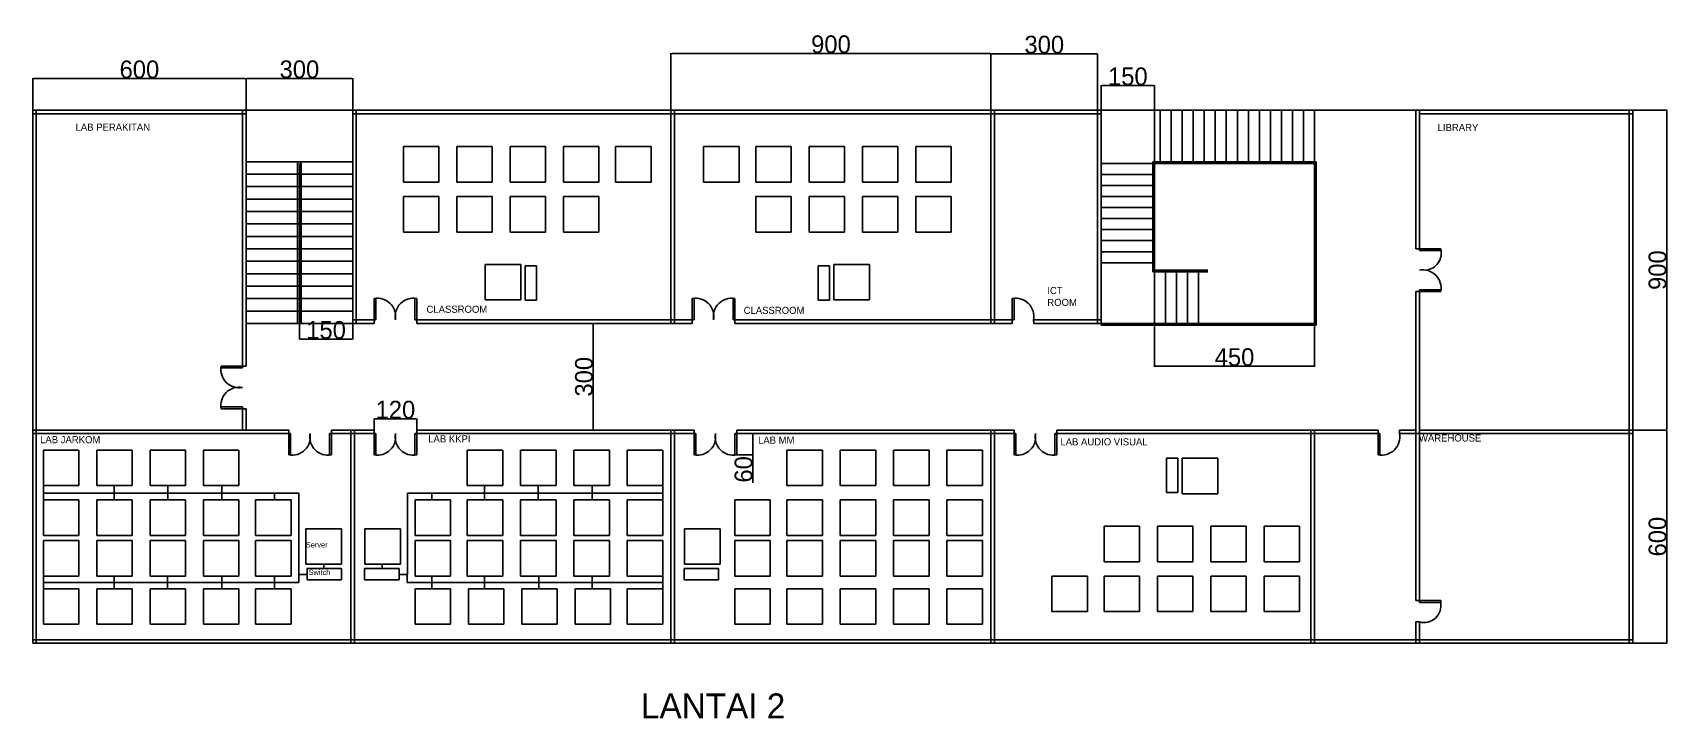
# Model space of a CAD drawing. Header units: millimetres. Extents: x -1019 to 3584, y -1256 to 674.
import ezdxf

# ---------------------------------------------------------------- set-up
doc = ezdxf.new("R2010")
doc.units = ezdxf.units.MM
doc.dimstyles.new('ISO-25', dxfattribs={"dimtxt": 2.5, "dimasz": 2.5, "dimexe": 1.25, "dimexo": 0.625, "dimtad": 1, "dimtxsty": 'Standard', "dimcen": 2.5, "dimadec": 0, "dimazin": 0, "dimtfac": 1, "dimtmove": 0, "dimatfit": 3, "dimfxl": 0, "dimarcsym": 0})

# ---------------------------------------------------------------- blocks, each defined once
blk = doc.blocks.new('*D2')
at = {"color": 0, "lineweight": -2}
for p, q in [((-1019, 456), (-1019, 545.6)), ((-1016.5, 544.4), (-421.5, 544.4)), ((-419, 456), (-419, 545.6))]:
    blk.add_line(p, q, dxfattribs=at)
at = {"color": 0}
for points in [[(-1016.5, 544.8), (-1016.5, 543.9), (-1019, 544.4)], [(-421.5, 544.8), (-421.5, 543.9), (-419, 544.4)]]:
    blk.add_solid(points, dxfattribs=at)
at = {"layer": 'Defpoints', "color": 0}
for p in [(-419, 544.4), (-1019, 455.4), (-419, 455.4)]:
    blk.add_point(p, dxfattribs=at)
at = {"color": 0, "insert": (-719, 570), "char_height": 50, "attachment_point": 5}
blk.add_mtext('600', dxfattribs=at)
blk = doc.blocks.new('*D3')
at = {"color": 0, "lineweight": -2}
for p, q in [((-419, 456.6), (-419, 545.9)), ((-416.5, 544.7), (-121.5, 544.7)), ((-119, 456), (-119, 545.9))]:
    blk.add_line(p, q, dxfattribs=at)
at = {"color": 0}
for points in [[(-416.5, 545.1), (-416.5, 544.2), (-419, 544.7)], [(-121.5, 545.1), (-121.5, 544.2), (-119, 544.7)]]:
    blk.add_solid(points, dxfattribs=at)
at = {"layer": 'Defpoints', "color": 0}
for p in [(-119, 544.7), (-419, 456), (-119, 455.4)]:
    blk.add_point(p, dxfattribs=at)
at = {"color": 0, "insert": (-269, 570.3), "char_height": 50, "attachment_point": 5}
blk.add_mtext('300', dxfattribs=at)
blk = doc.blocks.new('*D4')
at = {"color": 0, "lineweight": -2}
for p, q in [((-269, -145.3), (-269, -190.1)), ((-119, -145.3), (-119, -190.1)), ((-266.5, -188.9), (-121.5, -188.9))]:
    blk.add_line(p, q, dxfattribs=at)
at = {"color": 0}
for points in [[(-266.5, -188.5), (-266.5, -189.3), (-269, -188.9)], [(-121.5, -188.5), (-121.5, -189.3), (-119, -188.9)]]:
    blk.add_solid(points, dxfattribs=at)
at = {"layer": 'Defpoints', "color": 0}
for p in [(-269, -144.6), (-119, -144.6), (-119, -188.9)]:
    blk.add_point(p, dxfattribs=at)
at = {"color": 0, "insert": (-194, -163.3), "char_height": 50, "attachment_point": 5}
blk.add_mtext('150', dxfattribs=at)
blk = doc.blocks.new('*D5')
at = {"color": 0, "lineweight": -2}
for p, q in [((-59, -444), (-59, -412)), ((-56.5, -413.2), (58.5, -413.2)), ((61, -444), (61, -412))]:
    blk.add_line(p, q, dxfattribs=at)
at = {"color": 0}
for points in [[(-56.5, -412.8), (-56.5, -413.7), (-59, -413.2)], [(58.5, -412.8), (58.5, -413.7), (61, -413.2)]]:
    blk.add_solid(points, dxfattribs=at)
at = {"layer": 'Defpoints', "color": 0}
for p in [(61, -413.2), (-59, -444.6), (61, -444.6)]:
    blk.add_point(p, dxfattribs=at)
at = {"color": 0, "insert": (1, -387.6), "char_height": 50, "attachment_point": 5}
blk.add_mtext('120', dxfattribs=at)
blk = doc.blocks.new('*D6')
at = {"color": 0, "lineweight": -2}
for p, q in [((720.3, -144.6), (556, -144.6)), ((557.3, -147.1), (557.3, -442.1)), ((720.3, -444.6), (556, -444.6))]:
    blk.add_line(p, q, dxfattribs=at)
at = {"color": 0}
for points in [[(556.8, -147.1), (557.7, -147.1), (557.3, -144.6)], [(556.8, -442.1), (557.7, -442.1), (557.3, -444.6)]]:
    blk.add_solid(points, dxfattribs=at)
at = {"layer": 'Defpoints', "color": 0}
for p in [(721, -144.6), (557.3, -444.6), (721, -444.6)]:
    blk.add_point(p, dxfattribs=at)
at = {"color": 0, "insert": (531.6, -294.6), "char_height": 50, "attachment_point": 5, "rotation": 90}
blk.add_mtext('300', dxfattribs=at)
blk = doc.blocks.new('*D7')
at = {"color": 0, "lineweight": -2}
for p, q in [((776, 456), (776, 616.5)), ((778.5, 615.2), (1673.5, 615.2)), ((1676, 456), (1676, 616.5))]:
    blk.add_line(p, q, dxfattribs=at)
at = {"color": 0}
for points in [[(778.5, 615.6), (778.5, 614.8), (776, 615.2)], [(1673.5, 615.6), (1673.5, 614.8), (1676, 615.2)]]:
    blk.add_solid(points, dxfattribs=at)
at = {"layer": 'Defpoints', "color": 0}
for p in [(1676, 615.2), (776, 455.4), (1676, 455.4)]:
    blk.add_point(p, dxfattribs=at)
at = {"color": 0, "insert": (1226, 640.8), "char_height": 50, "attachment_point": 5}
blk.add_mtext('900', dxfattribs=at)
blk = doc.blocks.new('*D8')
at = {"color": 0, "lineweight": -2}
for p, q in [((961.6, -454.6), (1007.1, -454.6)), ((1005.9, -457.1), (1005.9, -512.1)), ((961.6, -514.6), (1007.1, -514.6)), ((1005.9, -514.6), (1005.9, -593.4))]:
    blk.add_line(p, q, dxfattribs=at)
at = {"color": 0}
for points in [[(1005.5, -457.1), (1006.3, -457.1), (1005.9, -454.6)], [(1005.5, -512.1), (1006.3, -512.1), (1005.9, -514.6)]]:
    blk.add_solid(points, dxfattribs=at)
at = {"layer": 'Defpoints', "color": 0}
for p in [(961, -454.6), (961, -514.6), (1005.9, -514.6)]:
    blk.add_point(p, dxfattribs=at)
at = {"color": 0, "insert": (980.3, -555.3), "char_height": 50, "attachment_point": 5, "rotation": 90}
blk.add_mtext('60', dxfattribs=at)
blk = doc.blocks.new('*D9')
at = {"color": 0, "lineweight": -2}
for p, q in [((1676, 456.6), (1676, 615.4)), ((1678.5, 614.1), (1973.5, 614.1)), ((1976, 456.6), (1976, 615.4))]:
    blk.add_line(p, q, dxfattribs=at)
at = {"color": 0}
for points in [[(1678.5, 614.5), (1678.5, 613.7), (1676, 614.1)], [(1973.5, 614.5), (1973.5, 613.7), (1976, 614.1)]]:
    blk.add_solid(points, dxfattribs=at)
at = {"layer": 'Defpoints', "color": 0}
for p in [(1976, 614.1), (1676, 456), (1976, 456)]:
    blk.add_point(p, dxfattribs=at)
at = {"color": 0, "insert": (1826, 639.7), "char_height": 50, "attachment_point": 5}
blk.add_mtext('300', dxfattribs=at)
blk = doc.blocks.new('*D10')
at = {"color": 0, "lineweight": -2}
for p, q in [((1986, 306), (1986, 526)), ((1988.5, 524.8), (2133.5, 524.8)), ((2136, 306), (2136, 526))]:
    blk.add_line(p, q, dxfattribs=at)
at = {"color": 0}
for points in [[(1988.5, 525.2), (1988.5, 524.4), (1986, 524.8)], [(2133.5, 525.2), (2133.5, 524.4), (2136, 524.8)]]:
    blk.add_solid(points, dxfattribs=at)
at = {"layer": 'Defpoints', "color": 0}
for p in [(2136, 524.8), (1986, 305.4), (2136, 305.4)]:
    blk.add_point(p, dxfattribs=at)
at = {"color": 0, "insert": (2061, 550.4), "char_height": 50, "attachment_point": 5}
blk.add_mtext('150', dxfattribs=at)
blk = doc.blocks.new('*D11')
at = {"color": 0, "lineweight": -2}
for p, q in [((2136, -145.3), (2136, -266.5)), ((2586, -145.3), (2586, -266.5)), ((2138.5, -265.3), (2583.5, -265.3))]:
    blk.add_line(p, q, dxfattribs=at)
at = {"color": 0}
for points in [[(2138.5, -264.9), (2138.5, -265.7), (2136, -265.3)], [(2583.5, -264.9), (2583.5, -265.7), (2586, -265.3)]]:
    blk.add_solid(points, dxfattribs=at)
at = {"layer": 'Defpoints', "color": 0}
for p in [(2136, -144.6), (2586, -144.6), (2586, -265.3)]:
    blk.add_point(p, dxfattribs=at)
at = {"color": 0, "insert": (2361, -239.7), "char_height": 50, "attachment_point": 5}
blk.add_mtext('450', dxfattribs=at)
blk = doc.blocks.new('*D12')
at = {"color": 0, "lineweight": -2}
for p, q in [((3481.6, -444.6), (3577.8, -444.6)), ((3576.6, -447.1), (3576.6, -1042.1)), ((3481.6, -1044.6), (3577.8, -1044.6))]:
    blk.add_line(p, q, dxfattribs=at)
at = {"color": 0}
for points in [[(3576.2, -447.1), (3577, -447.1), (3576.6, -444.6)], [(3576.2, -1042.1), (3577, -1042.1), (3576.6, -1044.6)]]:
    blk.add_solid(points, dxfattribs=at)
at = {"layer": 'Defpoints', "color": 0}
for p in [(3481, -444.6), (3481, -1044.6), (3576.6, -1044.6)]:
    blk.add_point(p, dxfattribs=at)
at = {"color": 0, "insert": (3551, -744.6), "char_height": 50, "attachment_point": 5, "rotation": 90}
blk.add_mtext('600', dxfattribs=at)
blk = doc.blocks.new('*D13')
at = {"color": 0, "lineweight": -2}
for p, q in [((3481.6, 455.4), (3577.8, 455.4)), ((3576.6, -442.1), (3576.6, 452.9)), ((3481.6, -444.6), (3577.8, -444.6))]:
    blk.add_line(p, q, dxfattribs=at)
at = {"color": 0}
for points in [[(3576.2, 452.9), (3577, 452.9), (3576.6, 455.4)], [(3576.2, -442.1), (3577, -442.1), (3576.6, -444.6)]]:
    blk.add_solid(points, dxfattribs=at)
at = {"layer": 'Defpoints', "color": 0}
for p in [(3481, 455.4), (3576.6, 455.4), (3481, -444.6)]:
    blk.add_point(p, dxfattribs=at)
at = {"color": 0, "insert": (3551, 5.4), "char_height": 50, "attachment_point": 5, "rotation": 90}
blk.add_mtext('900', dxfattribs=at)

msp = doc.modelspace()

# ---------------------------------------------------------------- linework, layer by layer
for p, q in [((-1019.041, -444.636), (-1019.041, 455.364)), ((-1019.041, 455.364), (-419.041, 455.364)), ((-1019.041, 445.364), (-419.041, 445.364)), ((-1009.041, -444.636), (-1009.041, 455.364)), ((-429.041, 455.364), (-429.041, 395.364)), ((-419.041, 455.364), (-119.041, 455.364)), ((-419.041, 455.364), (-419.041, 395.364)), ((-119.041, -144.636), (-119.041, 455.364)), ((780.959, 455.364), (-119.041, 455.364)), ((780.959, 445.364), (-119.041, 445.364)), ((-109.041, -144.636), (-109.041, 455.364)), ((775.959, -144.636), (775.959, 455.364)), ((1680.959, 455.364), (780.959, 455.364)), ((1680.959, 445.364), (780.959, 445.364)), ((785.959, -144.636), (785.959, 455.364)), ((1675.959, -144.636), (1675.959, 455.364)), ((1980.959, 455.364), (1680.959, 455.364)), ((1980.959, 445.364), (1680.959, 445.364)), ((1685.959, -144.636), (1685.959, 455.364)), ((1975.959, -144.636), (1975.959, 455.364)), ((1980.959, 455.364), (2580.959, 455.364)), ((1980.959, 445.364), (1985.959, 445.364)), ((1985.959, -144.636), (1985.959, 455.364)), ((2151.959, 305.364), (2151.959, 455.364)), ((2182.959, 305.364), (2182.959, 455.364)), ((2213.959, 305.364), (2213.959, 455.364)), ((2244.959, 305.364), (2244.959, 455.364)), ((2275.959, 305.364), (2275.959, 455.364)), ((2306.959, 305.364), (2306.959, 455.364)), ((2337.959, 305.364), (2337.959, 455.364)), ((2368.959, 305.364), (2368.959, 455.364)), ((2399.959, 305.364), (2399.959, 455.364)), ((2430.959, 305.364), (2430.959, 455.364)), ((2461.959, 305.364), (2461.959, 455.364)), ((2492.959, 305.364), (2492.959, 455.364)), ((2523.959, 305.364), (2523.959, 455.364)), ((2554.959, 305.364), (2554.959, 455.364)), ((2580.959, 455.364), (2880.959, 455.364)), ((2585.959, 305.364), (2585.959, 455.364)), ((2870.959, 65.364), (2870.959, 455.364)), ((2880.959, 455.364), (3480.959, 455.364)), ((2880.959, 65.364), (2880.959, 455.364)), ((2880.959, 445.364), (3480.959, 445.364)), ((3470.959, 455.364), (3470.959, -444.636)), ((3480.959, 455.364), (3480.959, -444.636)), ((-429.041, 395.364), (-429.041, -204.636)), ((-419.041, 395.364), (-419.041, -204.636)), ((23.541, 352.97), (23.541, 252.97)), ((123.541, 352.97), (23.541, 352.97)), ((123.541, 352.97), (23.541, 352.97)), ((123.541, 252.97), (123.541, 352.97)), ((123.541, 252.97), (123.541, 352.97)), ((173.541, 352.97), (173.541, 252.97)), ((173.541, 352.97), (173.541, 252.97)), ((273.541, 352.97), (173.541, 352.97)), ((273.541, 352.97), (173.541, 352.97)), ((273.541, 252.97), (273.541, 352.97)), ((273.541, 252.97), (273.541, 352.97)), ((323.541, 352.97), (323.541, 252.97)), ((323.541, 352.97), (323.541, 252.97)), ((423.541, 352.97), (323.541, 352.97)), ((423.541, 352.97), (323.541, 352.97)), ((423.541, 252.97), (423.541, 352.97)), ((423.541, 252.97), (423.541, 352.97)), ((473.541, 352.97), (473.541, 252.97)), ((473.541, 352.97), (473.541, 252.97)), ((573.541, 352.97), (473.541, 352.97)), ((573.541, 352.97), (473.541, 352.97)), ((573.541, 252.97), (573.541, 352.97)), ((573.541, 252.97), (573.541, 352.97)), ((620.456, 352.97), (620.456, 252.97)), ((720.456, 352.97), (620.456, 352.97)), ((720.456, 352.97), (720.456, 252.97)), ((867.37, 352.97), (967.37, 352.97)), ((867.37, 252.97), (867.37, 352.97)), ((867.37, 252.97), (867.37, 352.97)), ((967.37, 352.97), (967.37, 252.97)), ((967.37, 352.97), (967.37, 252.97)), ((1014.285, 252.97), (1014.285, 352.97)), ((1014.285, 252.97), (1014.285, 352.97)), ((1014.285, 352.97), (1114.285, 352.97)), ((1014.285, 352.97), (1114.285, 352.97)), ((1114.285, 352.97), (1114.285, 252.97)), ((1114.285, 352.97), (1114.285, 252.97)), ((1164.285, 252.97), (1164.285, 352.97)), ((1164.285, 252.97), (1164.285, 352.97)), ((1164.285, 352.97), (1264.285, 352.97)), ((1164.285, 352.97), (1264.285, 352.97)), ((1264.285, 352.97), (1264.285, 252.97)), ((1264.285, 352.97), (1264.285, 252.97)), ((1314.285, 252.97), (1314.285, 352.97)), ((1314.285, 252.97), (1314.285, 352.97)), ((1314.285, 352.97), (1414.285, 352.97)), ((1314.285, 352.97), (1414.285, 352.97)), ((1414.285, 352.97), (1414.285, 252.97)), ((1414.285, 352.97), (1414.285, 252.97)), ((1464.285, 252.97), (1464.285, 352.97)), ((1464.285, 252.97), (1464.285, 352.97)), ((1464.285, 352.97), (1564.285, 352.97)), ((1464.285, 352.97), (1564.285, 352.97)), ((1564.285, 352.97), (1564.285, 252.97)), ((-269.041, 310.364), (-419.041, 310.364)), ((-119.041, 310.364), (-269.041, 310.364)), ((1985.959, 305.364), (2135.959, 305.364)), ((-269.041, 275.364), (-419.041, 275.364)), ((-269.041, 240.364), (-419.041, 240.364)), ((-119.041, 275.364), (-269.041, 275.364)), ((-119.041, 240.364), (-269.041, 240.364)), ((23.541, 252.97), (123.541, 252.97)), ((23.541, 252.97), (123.541, 252.97)), ((23.541, 252.97), (123.541, 252.97)), ((23.541, 252.97), (123.541, 252.97)), ((173.541, 252.97), (273.541, 252.97)), ((173.541, 252.97), (273.541, 252.97)), ((173.541, 252.97), (273.541, 252.97)), ((173.541, 252.97), (273.541, 252.97)), ((323.541, 252.97), (423.541, 252.97)), ((323.541, 252.97), (423.541, 252.97)), ((323.541, 252.97), (423.541, 252.97)), ((323.541, 252.97), (423.541, 252.97)), ((473.541, 252.97), (573.541, 252.97)), ((473.541, 252.97), (573.541, 252.97)), ((620.456, 252.97), (720.456, 252.97)), ((967.37, 252.97), (867.37, 252.97)), ((967.37, 252.97), (867.37, 252.97)), ((1114.285, 252.97), (1014.285, 252.97)), ((1114.285, 252.97), (1014.285, 252.97)), ((1264.285, 252.97), (1164.285, 252.97)), ((1264.285, 252.97), (1164.285, 252.97)), ((1264.285, 252.97), (1164.285, 252.97)), ((1264.285, 252.97), (1164.285, 252.97)), ((1414.285, 252.97), (1314.285, 252.97)), ((1414.285, 252.97), (1314.285, 252.97)), ((1414.285, 252.97), (1314.285, 252.97)), ((1414.285, 252.97), (1314.285, 252.97)), ((1564.285, 252.97), (1464.285, 252.97)), ((1564.285, 252.97), (1464.285, 252.97)), ((1564.285, 252.97), (1464.285, 252.97)), ((1564.285, 252.97), (1464.285, 252.97)), ((1985.959, 274.364), (2135.959, 274.364)), ((1985.959, 243.364), (2135.959, 243.364)), ((-269.041, 205.364), (-419.041, 205.364)), ((-119.041, 205.364), (-269.041, 205.364)), ((23.541, 212.676), (23.541, 112.676)), ((123.541, 212.676), (23.541, 212.676)), ((123.541, 112.676), (123.541, 212.676)), ((173.541, 212.676), (173.541, 112.676)), ((273.541, 212.676), (173.541, 212.676)), ((273.541, 112.676), (273.541, 212.676)), ((323.541, 212.676), (323.541, 112.676)), ((423.541, 212.676), (323.541, 212.676)), ((423.541, 112.676), (423.541, 212.676)), ((473.541, 212.676), (473.541, 112.676)), ((573.541, 212.676), (473.541, 212.676)), ((573.541, 112.676), (573.541, 212.676)), ((1014.285, 212.676), (1114.285, 212.676)), ((1014.285, 112.676), (1014.285, 212.676)), ((1114.285, 212.676), (1114.285, 112.676)), ((1164.285, 112.676), (1164.285, 212.676)), ((1164.285, 212.676), (1264.285, 212.676)), ((1264.285, 212.676), (1264.285, 112.676)), ((1314.285, 212.676), (1414.285, 212.676)), ((1314.285, 112.676), (1314.285, 212.676)), ((1414.285, 212.676), (1414.285, 112.676)), ((1464.285, 112.676), (1464.285, 212.676)), ((1464.285, 212.676), (1564.285, 212.676)), ((1564.285, 212.676), (1564.285, 112.676)), ((1985.959, 212.364), (2135.959, 212.364)), ((-269.041, 170.364), (-419.041, 170.364)), ((-119.041, 170.364), (-269.041, 170.364)), ((1985.959, 181.364), (2135.959, 181.364)), ((1985.959, 150.364), (2135.959, 150.364)), ((-269.041, 135.364), (-419.041, 135.364)), ((-269.041, 100.364), (-419.041, 100.364)), ((-119.041, 135.364), (-269.041, 135.364)), ((-119.041, 100.364), (-269.041, 100.364)), ((23.541, 112.676), (123.541, 112.676)), ((173.541, 112.676), (273.541, 112.676)), ((323.541, 112.676), (423.541, 112.676)), ((323.541, 112.676), (423.541, 112.676)), ((473.541, 112.676), (573.541, 112.676)), ((1114.285, 112.676), (1014.285, 112.676)), ((1264.285, 112.676), (1164.285, 112.676)), ((1264.285, 112.676), (1164.285, 112.676)), ((1414.285, 112.676), (1314.285, 112.676)), ((1564.285, 112.676), (1464.285, 112.676)), ((1985.959, 119.364), (2135.959, 119.364)), ((-269.041, 65.364), (-419.041, 65.364)), ((-119.041, 65.364), (-269.041, 65.364)), ((1985.959, 88.364), (2135.959, 88.364)), ((1985.959, 57.364), (2135.959, 57.364)), ((2881.007, 65.364), (2870.959, 65.364)), ((-269.041, 30.364), (-419.041, 30.364)), ((-119.041, 30.364), (-269.041, 30.364)), ((353.821, 21.52), (253.821, 21.52)), ((253.821, 21.52), (253.821, -78.48)), ((353.821, -78.48), (353.821, 21.52)), ((397.925, 17.609), (365.658, 17.609)), ((365.658, 17.609), (365.658, -79.099)), ((397.925, -79.099), (397.925, 17.609)), ((1189.901, -79.099), (1189.901, 17.609)), ((1189.901, 17.609), (1222.168, 17.609)), ((1222.168, 17.609), (1222.168, -79.099)), ((1234.005, -78.48), (1234.005, 21.52)), ((1234.005, 21.52), (1334.005, 21.52)), ((1334.005, 21.52), (1334.005, -78.48)), ((1985.959, 26.364), (2135.959, 26.364)), ((2135.959, -144.636), (2135.959, 5.364)), ((2166.959, -144.636), (2166.959, 5.364)), ((2197.959, -144.636), (2197.959, 5.364)), ((2228.959, -144.636), (2228.959, 5.364)), ((2259.959, -144.636), (2259.959, 5.364)), ((-269.041, -4.636), (-419.041, -4.636)), ((-269.041, -39.636), (-419.041, -39.636)), ((-119.041, -4.636), (-269.041, -4.636)), ((-119.041, -39.636), (-269.041, -39.636)), ((-269.041, -74.636), (-419.041, -74.636)), ((-119.041, -74.636), (-269.041, -74.636)), ((253.821, -78.48), (353.821, -78.48)), ((397.925, -79.099), (365.658, -79.099)), ((365.658, -79.099), (397.925, -79.099)), ((1222.168, -79.099), (1189.901, -79.099)), ((1189.901, -79.099), (1222.168, -79.099)), ((1334.005, -78.48), (1234.005, -78.48)), ((2870.959, -444.636), (2870.959, -54.636)), ((2881.007, -54.636), (2870.959, -54.636)), ((2880.959, -444.636), (2880.959, -54.636)), ((-269.041, -109.636), (-419.041, -109.636)), ((-119.041, -109.636), (-269.041, -109.636)), ((-119.041, -134.636), (-59.041, -134.636)), ((-59.041, -134.636), (-59.041, -144.636)), ((120.959, -134.636), (60.959, -134.636)), ((60.959, -134.636), (60.959, -144.636)), ((720.959, -134.636), (120.959, -134.636)), ((780.959, -134.636), (720.959, -134.636)), ((775.959, -134.636), (835.959, -134.636)), ((835.959, -134.636), (835.959, -144.636)), ((1015.959, -134.636), (955.959, -134.636)), ((955.959, -134.636), (955.959, -144.636)), ((1015.959, -134.636), (1675.959, -134.636)), ((1675.959, -134.636), (1735.959, -134.636)), ((1735.959, -134.636), (1735.959, -144.636)), ((1795.959, -134.636), (1850.959, -134.636)), ((1796.152, -144.636), (1795.959, -134.636)), ((1850.959, -134.636), (1855.959, -134.636)), ((1915.959, -134.636), (1855.959, -134.636)), ((1975.959, -134.636), (1915.959, -134.636)), ((1975.959, -134.636), (1985.959, -134.636)), ((-269.041, -144.636), (-419.041, -144.636)), ((-119.041, -144.636), (-269.041, -144.636)), ((-119.041, -144.636), (-59.041, -144.636)), ((120.959, -144.636), (60.959, -144.636)), ((720.959, -144.636), (120.959, -144.636)), ((780.959, -144.636), (720.959, -144.636)), ((775.959, -144.636), (835.959, -144.636)), ((1015.959, -144.636), (955.959, -144.636)), ((1015.959, -144.636), (1675.959, -144.636)), ((1675.959, -144.636), (1735.959, -144.636)), ((1855.959, -144.636), (1796.152, -144.636)), ((1915.959, -144.636), (1855.959, -144.636)), ((1975.959, -144.636), (1915.959, -144.636)), ((1975.959, -144.636), (1985.959, -144.636)), ((-429.041, -204.636), (-429.041, -264.636)), ((-419.041, -204.636), (-419.041, -264.636)), ((-419.041, -264.636), (-429.041, -264.636)), ((-429.041, -444.636), (-429.041, -384.636)), ((-419.041, -384.636), (-429.041, -384.636)), ((-419.041, -444.636), (-419.041, -384.636)), ((-419.041, -444.636), (-1019.041, -444.636)), ((-1019.041, -444.636), (-419.041, -444.636)), ((-1019.041, -1044.636), (-1019.041, -444.636)), ((-1019.041, -454.636), (-419.041, -454.636)), ((-1009.041, -1044.636), (-1009.041, -444.636)), ((-359.041, -444.636), (-419.041, -444.636)), ((-359.041, -454.636), (-419.041, -454.636)), ((-359.041, -444.636), (-299.041, -444.636)), ((-359.041, -454.636), (-299.041, -454.636)), ((-299.041, -444.636), (-299.041, -454.636)), ((-119.041, -444.636), (-179.041, -444.636)), ((-179.041, -444.636), (-179.041, -454.636)), ((-119.041, -454.636), (-179.041, -454.636)), ((-124.041, -1044.636), (-124.041, -444.636)), ((-119.041, -444.636), (-59.041, -444.636)), ((-119.041, -454.636), (-59.041, -454.636)), ((-114.041, -1044.636), (-114.041, -444.636)), ((-59.041, -444.636), (-59.041, -454.636)), ((120.959, -444.636), (60.959, -444.636)), ((60.959, -454.636), (60.959, -444.636)), ((120.959, -454.636), (60.959, -454.636)), ((120.959, -444.636), (180.959, -444.636)), ((120.959, -454.636), (180.959, -454.636)), ((180.959, -444.636), (780.959, -444.636)), ((180.959, -454.636), (780.959, -454.636)), ((775.959, -1044.636), (775.959, -444.636)), ((780.959, -444.636), (840.959, -444.636)), ((780.959, -454.636), (840.959, -454.636)), ((785.959, -1044.636), (785.959, -444.636)), ((840.959, -444.636), (840.959, -454.636)), ((1020.959, -444.636), (960.959, -444.636)), ((960.959, -454.636), (960.959, -444.636)), ((1020.959, -454.636), (960.959, -454.636)), ((1020.959, -444.636), (1080.959, -444.636)), ((1020.959, -454.636), (1080.959, -454.636)), ((1080.959, -444.636), (1680.959, -444.636)), ((1080.959, -454.636), (1680.959, -454.636)), ((1675.959, -1044.636), (1675.959, -444.636)), ((1680.959, -444.636), (1740.959, -444.636)), ((1680.959, -454.636), (1685.959, -454.636)), ((1680.959, -454.636), (1740.959, -454.636)), ((1685.959, -1044.636), (1685.959, -444.636)), ((1740.959, -444.636), (1740.959, -454.636)), ((1920.959, -444.636), (1860.959, -444.636)), ((1860.959, -444.636), (1860.959, -454.636)), ((1920.959, -454.636), (1860.959, -454.636)), ((1920.959, -444.636), (1980.959, -444.636)), ((1920.959, -454.636), (1980.959, -454.636)), ((1980.959, -444.636), (2704.796, -444.636)), ((1980.959, -454.636), (2704.796, -454.636)), ((2575.959, -444.636), (2575.959, -1044.636)), ((2585.959, -444.636), (2585.959, -1044.636)), ((2704.796, -444.636), (2764.796, -444.636)), ((2704.796, -454.636), (2764.796, -454.636)), ((2764.796, -444.636), (2764.796, -454.636)), ((2870.959, -444.636), (2824.796, -444.636)), ((2824.796, -444.636), (2824.796, -454.636)), ((2824.796, -454.636), (2829.262, -454.636)), ((2825.641, -454.636), (2880.959, -454.636)), ((2870.959, -444.636), (2870.959, -924.636)), ((2880.959, -444.636), (3477.122, -444.636)), ((2880.959, -444.636), (2880.959, -924.636)), ((2880.959, -454.636), (3477.122, -454.636)), ((2884.796, -439.636), (2884.796, -439.636)), ((3470.959, -444.636), (3470.959, -1044.636)), ((3480.959, -444.636), (3477.122, -444.636)), ((3480.959, -454.636), (3477.122, -454.636)), ((3480.959, -444.636), (3480.959, -1044.636)), ((-989.041, -501.154), (-889.041, -501.154)), ((-989.041, -601.154), (-989.041, -501.154)), ((-989.041, -501.154), (-889.041, -501.154)), ((-889.041, -501.154), (-889.041, -601.154)), ((-839.041, -501.154), (-739.041, -501.154)), ((-839.041, -601.154), (-839.041, -501.154)), ((-839.041, -501.154), (-739.041, -501.154)), ((-739.041, -501.154), (-739.041, -601.154)), ((-689.041, -501.154), (-589.041, -501.154)), ((-689.041, -601.154), (-689.041, -501.154)), ((-689.041, -501.154), (-589.041, -501.154)), ((-589.041, -501.154), (-589.041, -601.154)), ((-539.041, -501.154), (-439.041, -501.154)), ((-539.041, -601.154), (-539.041, -501.154)), ((-439.041, -501.154), (-439.041, -601.154)), ((203.246, -501.154), (203.246, -601.154)), ((303.246, -501.154), (203.246, -501.154)), ((303.246, -601.154), (303.246, -501.154)), ((453.246, -501.154), (353.246, -501.154)), ((453.246, -501.154), (353.246, -501.154)), ((353.246, -501.154), (353.246, -601.154)), ((453.246, -601.154), (453.246, -501.154)), ((503.246, -501.154), (503.246, -601.154)), ((603.246, -501.154), (503.246, -501.154)), ((603.246, -601.154), (603.246, -501.154)), ((653.246, -501.154), (653.246, -601.154)), ((753.246, -501.154), (653.246, -501.154)), ((753.246, -601.154), (753.246, -501.154)), ((1102.205, -501.154), (1102.205, -601.154)), ((1202.205, -501.154), (1102.205, -501.154)), ((1202.205, -601.154), (1202.205, -501.154)), ((1252.205, -501.154), (1252.205, -601.154)), ((1352.205, -501.154), (1252.205, -501.154)), ((1352.205, -501.154), (1252.205, -501.154)), ((1352.205, -601.154), (1352.205, -501.154)), ((1402.205, -501.154), (1402.205, -601.154)), ((1502.205, -501.154), (1402.205, -501.154)), ((1502.205, -601.154), (1502.205, -501.154)), ((1552.205, -501.154), (1552.205, -601.154)), ((1652.205, -501.154), (1552.205, -501.154)), ((1652.205, -601.154), (1652.205, -501.154)), ((2169.723, -523.521), (2169.723, -620.229)), ((2201.99, -523.521), (2169.723, -523.521)), ((2169.723, -523.521), (2201.99, -523.521)), ((2201.99, -620.229), (2201.99, -523.521)), ((2313.827, -524.14), (2213.827, -524.14)), ((2213.827, -524.14), (2213.827, -624.14)), ((2313.827, -624.14), (2313.827, -524.14)), ((-1009.041, -588.547), (-1009.041, -947.442)), ((-889.041, -601.154), (-989.041, -601.154)), ((-989.041, -741.448), (-989.041, -641.448)), ((-989.041, -641.448), (-889.041, -641.448)), ((-989.041, -641.448), (-889.041, -641.448)), ((-989.041, -741.448), (-989.041, -641.448)), ((-989.041, -641.448), (-889.041, -641.448)), ((-989.041, -641.448), (-889.041, -641.448)), ((-889.041, -641.448), (-889.041, -741.448)), ((-889.041, -641.448), (-889.041, -741.448)), ((-739.041, -601.154), (-839.041, -601.154)), ((-839.041, -741.448), (-839.041, -641.448)), ((-839.041, -641.448), (-739.041, -641.448)), ((-839.041, -641.448), (-739.041, -641.448)), ((-839.041, -741.448), (-839.041, -641.448)), ((-839.041, -641.448), (-739.041, -641.448)), ((-839.041, -641.448), (-739.041, -641.448)), ((-739.041, -641.448), (-739.041, -741.448)), ((-739.041, -641.448), (-739.041, -741.448)), ((-589.041, -601.154), (-689.041, -601.154)), ((-689.041, -741.448), (-689.041, -641.448)), ((-689.041, -641.448), (-589.041, -641.448)), ((-689.041, -641.448), (-589.041, -641.448)), ((-689.041, -741.448), (-689.041, -641.448)), ((-689.041, -641.448), (-589.041, -641.448)), ((-689.041, -641.448), (-589.041, -641.448)), ((-589.041, -641.448), (-589.041, -741.448)), ((-589.041, -641.448), (-589.041, -741.448)), ((-439.041, -601.154), (-539.041, -601.154)), ((-539.041, -641.448), (-439.041, -641.448)), ((-539.041, -741.448), (-539.041, -641.448)), ((-539.041, -641.448), (-439.041, -641.448)), ((-539.041, -741.448), (-539.041, -641.448)), ((-439.041, -641.448), (-439.041, -741.448)), ((-439.041, -641.448), (-439.041, -741.448)), ((-392.127, -741.448), (-392.127, -641.448)), ((-392.127, -641.448), (-292.127, -641.448)), ((-392.127, -641.448), (-292.127, -641.448)), ((-392.127, -741.448), (-392.127, -641.448)), ((-292.127, -641.448), (-292.127, -741.448)), ((-292.127, -641.448), (-292.127, -741.448)), ((56.332, -641.448), (56.332, -741.448)), ((56.332, -641.448), (56.332, -741.448)), ((156.332, -641.448), (56.332, -641.448)), ((156.332, -641.448), (56.332, -641.448)), ((156.332, -741.448), (156.332, -641.448)), ((156.332, -741.448), (156.332, -641.448)), ((203.246, -601.154), (303.246, -601.154)), ((203.246, -641.448), (203.246, -741.448)), ((203.246, -641.448), (203.246, -741.448)), ((303.246, -641.448), (203.246, -641.448)), ((303.246, -641.448), (203.246, -641.448)), ((303.246, -741.448), (303.246, -641.448)), ((303.246, -741.448), (303.246, -641.448)), ((353.246, -601.154), (453.246, -601.154)), ((453.246, -641.448), (353.246, -641.448)), ((453.246, -641.448), (353.246, -641.448)), ((453.246, -641.448), (353.246, -641.448)), ((453.246, -641.448), (353.246, -641.448)), ((353.246, -641.448), (353.246, -741.448)), ((353.246, -641.448), (353.246, -741.448)), ((453.246, -741.448), (453.246, -641.448)), ((453.246, -741.448), (453.246, -641.448)), ((503.246, -601.154), (603.246, -601.154)), ((603.246, -641.448), (503.246, -641.448)), ((603.246, -641.448), (503.246, -641.448)), ((603.246, -641.448), (503.246, -641.448)), ((603.246, -641.448), (503.246, -641.448)), ((503.246, -641.448), (503.246, -741.448)), ((503.246, -641.448), (503.246, -741.448)), ((603.246, -741.448), (603.246, -641.448)), ((603.246, -741.448), (603.246, -641.448)), ((653.246, -601.154), (753.246, -601.154)), ((753.246, -641.448), (653.246, -641.448)), ((753.246, -641.448), (653.246, -641.448)), ((753.246, -641.448), (653.246, -641.448)), ((753.246, -641.448), (653.246, -641.448)), ((653.246, -641.448), (653.246, -741.448)), ((653.246, -641.448), (653.246, -741.448)), ((753.246, -741.448), (753.246, -641.448)), ((753.246, -741.448), (753.246, -641.448)), ((1055.29, -641.448), (955.29, -641.448)), ((1055.29, -641.448), (955.29, -641.448)), ((955.29, -641.448), (955.29, -741.448)), ((955.29, -641.448), (955.29, -741.448)), ((1055.29, -741.448), (1055.29, -641.448)), ((1055.29, -741.448), (1055.29, -641.448)), ((1102.205, -601.154), (1202.205, -601.154)), ((1202.205, -641.448), (1102.205, -641.448)), ((1202.205, -641.448), (1102.205, -641.448)), ((1102.205, -641.448), (1102.205, -741.448)), ((1102.205, -641.448), (1102.205, -741.448)), ((1202.205, -741.448), (1202.205, -641.448)), ((1202.205, -741.448), (1202.205, -641.448)), ((1252.205, -601.154), (1352.205, -601.154)), ((1252.205, -641.448), (1252.205, -741.448)), ((1252.205, -641.448), (1252.205, -741.448)), ((1352.205, -641.448), (1252.205, -641.448)), ((1352.205, -641.448), (1252.205, -641.448)), ((1352.205, -641.448), (1252.205, -641.448)), ((1352.205, -641.448), (1252.205, -641.448)), ((1352.205, -741.448), (1352.205, -641.448)), ((1352.205, -741.448), (1352.205, -641.448)), ((1402.205, -601.154), (1502.205, -601.154)), ((1402.205, -641.448), (1402.205, -741.448)), ((1402.205, -641.448), (1402.205, -741.448)), ((1502.205, -641.448), (1402.205, -641.448)), ((1502.205, -641.448), (1402.205, -641.448)), ((1502.205, -641.448), (1402.205, -641.448)), ((1502.205, -641.448), (1402.205, -641.448)), ((1502.205, -741.448), (1502.205, -641.448)), ((1502.205, -741.448), (1502.205, -641.448)), ((1552.205, -601.154), (1652.205, -601.154)), ((1552.205, -641.448), (1552.205, -741.448)), ((1552.205, -641.448), (1552.205, -741.448)), ((1652.205, -641.448), (1552.205, -641.448)), ((1652.205, -641.448), (1552.205, -641.448)), ((1652.205, -641.448), (1552.205, -641.448)), ((1652.205, -641.448), (1552.205, -641.448)), ((1652.205, -741.448), (1652.205, -641.448)), ((1652.205, -741.448), (1652.205, -641.448)), ((2169.723, -620.229), (2201.99, -620.229)), ((2213.827, -624.14), (2313.827, -624.14)), ((-250.83, -722.467), (-150.83, -722.467)), ((-250.83, -822.467), (-250.83, -722.467)), ((-150.83, -722.467), (-150.83, -822.467)), ((-150.83, -722.467), (-150.83, -822.467)), ((-84.965, -722.467), (-84.965, -822.467)), ((-84.965, -722.467), (-84.965, -822.467)), ((15.035, -722.467), (-84.965, -722.467)), ((15.035, -822.467), (15.035, -722.467)), ((913.994, -722.467), (813.994, -722.467)), ((813.994, -722.467), (813.994, -822.467)), ((813.994, -722.467), (813.994, -822.467)), ((913.994, -822.467), (913.994, -722.467)), ((1994.107, -715.296), (1994.107, -815.296)), ((2094.107, -715.296), (1994.107, -715.296)), ((2094.107, -815.296), (2094.107, -715.296)), ((2244.107, -715.296), (2144.107, -715.296)), ((2244.107, -715.296), (2144.107, -715.296)), ((2144.107, -715.296), (2144.107, -815.296)), ((2244.107, -815.296), (2244.107, -715.296)), ((2294.107, -715.296), (2294.107, -815.296)), ((2394.107, -715.296), (2294.107, -715.296)), ((2394.107, -815.296), (2394.107, -715.296)), ((2444.107, -715.296), (2444.107, -815.296)), ((2544.107, -715.296), (2444.107, -715.296)), ((2544.107, -815.296), (2544.107, -715.296)), ((-889.041, -741.448), (-989.041, -741.448)), ((-889.041, -741.448), (-989.041, -741.448)), ((-989.041, -855.59), (-989.041, -755.59)), ((-989.041, -755.59), (-889.041, -755.59)), ((-989.041, -755.59), (-889.041, -755.59)), ((-989.041, -855.59), (-989.041, -755.59)), ((-989.041, -755.59), (-889.041, -755.59)), ((-989.041, -755.59), (-889.041, -755.59)), ((-889.041, -755.59), (-889.041, -855.59)), ((-889.041, -755.59), (-889.041, -855.59)), ((-739.041, -741.448), (-839.041, -741.448)), ((-739.041, -741.448), (-839.041, -741.448)), ((-839.041, -855.59), (-839.041, -755.59)), ((-839.041, -755.59), (-739.041, -755.59)), ((-839.041, -755.59), (-739.041, -755.59)), ((-839.041, -855.59), (-839.041, -755.59)), ((-839.041, -755.59), (-739.041, -755.59)), ((-839.041, -755.59), (-739.041, -755.59)), ((-739.041, -755.59), (-739.041, -855.59)), ((-739.041, -755.59), (-739.041, -855.59)), ((-589.041, -741.448), (-689.041, -741.448)), ((-589.041, -741.448), (-689.041, -741.448)), ((-689.041, -855.59), (-689.041, -755.59)), ((-689.041, -755.59), (-589.041, -755.59)), ((-689.041, -755.59), (-589.041, -755.59)), ((-689.041, -855.59), (-689.041, -755.59)), ((-689.041, -755.59), (-589.041, -755.59)), ((-689.041, -755.59), (-589.041, -755.59)), ((-589.041, -755.59), (-589.041, -855.59)), ((-589.041, -755.59), (-589.041, -855.59)), ((-439.041, -741.448), (-539.041, -741.448)), ((-439.041, -741.448), (-539.041, -741.448)), ((-539.041, -855.59), (-539.041, -755.59)), ((-539.041, -755.59), (-439.041, -755.59)), ((-539.041, -755.59), (-439.041, -755.59)), ((-539.041, -855.59), (-539.041, -755.59)), ((-439.041, -755.59), (-439.041, -855.59)), ((-439.041, -755.59), (-439.041, -855.59)), ((-292.127, -741.448), (-392.127, -741.448)), ((-292.127, -741.448), (-392.127, -741.448)), ((-392.127, -855.59), (-392.127, -755.59)), ((-392.127, -755.59), (-292.127, -755.59)), ((-392.127, -855.59), (-392.127, -755.59)), ((-392.127, -755.59), (-292.127, -755.59)), ((-292.127, -755.59), (-292.127, -855.59)), ((-292.127, -755.59), (-292.127, -855.59)), ((56.332, -741.448), (156.332, -741.448)), ((56.332, -741.448), (156.332, -741.448)), ((56.332, -755.59), (56.332, -855.59)), ((56.332, -755.59), (56.332, -855.59)), ((156.332, -755.59), (56.332, -755.59)), ((156.332, -755.59), (56.332, -755.59)), ((156.332, -855.59), (156.332, -755.59)), ((156.332, -855.59), (156.332, -755.59)), ((203.246, -741.448), (303.246, -741.448)), ((203.246, -741.448), (303.246, -741.448)), ((203.246, -755.59), (203.246, -855.59)), ((203.246, -755.59), (203.246, -855.59)), ((303.246, -755.59), (203.246, -755.59)), ((303.246, -755.59), (203.246, -755.59)), ((303.246, -855.59), (303.246, -755.59)), ((303.246, -855.59), (303.246, -755.59)), ((353.246, -741.448), (453.246, -741.448)), ((353.246, -741.448), (453.246, -741.448)), ((453.246, -755.59), (353.246, -755.59)), ((453.246, -755.59), (353.246, -755.59)), ((453.246, -755.59), (353.246, -755.59)), ((453.246, -755.59), (353.246, -755.59)), ((353.246, -755.59), (353.246, -855.59)), ((353.246, -755.59), (353.246, -855.59)), ((453.246, -855.59), (453.246, -755.59)), ((453.246, -855.59), (453.246, -755.59)), ((503.246, -741.448), (603.246, -741.448)), ((503.246, -741.448), (603.246, -741.448)), ((603.246, -755.59), (503.246, -755.59)), ((603.246, -755.59), (503.246, -755.59)), ((603.246, -755.59), (503.246, -755.59)), ((603.246, -755.59), (503.246, -755.59)), ((503.246, -755.59), (503.246, -855.59)), ((503.246, -755.59), (503.246, -855.59)), ((603.246, -855.59), (603.246, -755.59)), ((603.246, -855.59), (603.246, -755.59)), ((653.246, -741.448), (753.246, -741.448)), ((653.246, -741.448), (753.246, -741.448)), ((753.246, -755.59), (653.246, -755.59)), ((753.246, -755.59), (653.246, -755.59)), ((753.246, -755.59), (653.246, -755.59)), ((753.246, -755.59), (653.246, -755.59)), ((653.246, -755.59), (653.246, -855.59)), ((653.246, -755.59), (653.246, -855.59)), ((753.246, -855.59), (753.246, -755.59)), ((753.246, -855.59), (753.246, -755.59)), ((955.29, -741.448), (1055.29, -741.448)), ((955.29, -741.448), (1055.29, -741.448)), ((1055.29, -755.59), (955.29, -755.59)), ((1055.29, -755.59), (955.29, -755.59)), ((955.29, -755.59), (955.29, -855.59)), ((955.29, -755.59), (955.29, -855.59)), ((1055.29, -855.59), (1055.29, -755.59)), ((1055.29, -855.59), (1055.29, -755.59)), ((1102.205, -741.448), (1202.205, -741.448)), ((1102.205, -741.448), (1202.205, -741.448)), ((1202.205, -755.59), (1102.205, -755.59)), ((1202.205, -755.59), (1102.205, -755.59)), ((1102.205, -755.59), (1102.205, -855.59)), ((1102.205, -755.59), (1102.205, -855.59)), ((1202.205, -855.59), (1202.205, -755.59)), ((1202.205, -855.59), (1202.205, -755.59)), ((1252.205, -741.448), (1352.205, -741.448)), ((1252.205, -741.448), (1352.205, -741.448)), ((1252.205, -755.59), (1252.205, -855.59)), ((1252.205, -755.59), (1252.205, -855.59)), ((1352.205, -755.59), (1252.205, -755.59)), ((1352.205, -755.59), (1252.205, -755.59)), ((1352.205, -755.59), (1252.205, -755.59)), ((1352.205, -755.59), (1252.205, -755.59)), ((1352.205, -855.59), (1352.205, -755.59)), ((1352.205, -855.59), (1352.205, -755.59)), ((1402.205, -741.448), (1502.205, -741.448)), ((1402.205, -741.448), (1502.205, -741.448)), ((1402.205, -755.59), (1402.205, -855.59)), ((1402.205, -755.59), (1402.205, -855.59)), ((1502.205, -755.59), (1402.205, -755.59)), ((1502.205, -755.59), (1402.205, -755.59)), ((1502.205, -755.59), (1402.205, -755.59)), ((1502.205, -755.59), (1402.205, -755.59)), ((1502.205, -855.59), (1502.205, -755.59)), ((1502.205, -855.59), (1502.205, -755.59)), ((1552.205, -741.448), (1652.205, -741.448)), ((1552.205, -741.448), (1652.205, -741.448)), ((1552.205, -755.59), (1552.205, -855.59)), ((1552.205, -755.59), (1552.205, -855.59)), ((1652.205, -755.59), (1552.205, -755.59)), ((1652.205, -755.59), (1552.205, -755.59)), ((1652.205, -755.59), (1552.205, -755.59)), ((1652.205, -755.59), (1552.205, -755.59)), ((1652.205, -855.59), (1652.205, -755.59)), ((1652.205, -855.59), (1652.205, -755.59)), ((-150.83, -822.467), (-250.83, -822.467)), ((-84.965, -822.467), (15.035, -822.467)), ((813.994, -822.467), (913.994, -822.467)), ((1994.107, -815.296), (2094.107, -815.296)), ((2144.107, -815.296), (2244.107, -815.296)), ((2294.107, -815.296), (2394.107, -815.296)), ((2444.107, -815.296), (2544.107, -815.296)), ((-889.041, -855.59), (-989.041, -855.59)), ((-739.041, -855.59), (-839.041, -855.59)), ((-589.041, -855.59), (-689.041, -855.59)), ((-439.041, -855.59), (-539.041, -855.59)), ((-292.127, -855.59), (-392.127, -855.59)), ((-246.919, -866.571), (-246.919, -834.304)), ((-246.919, -834.304), (-150.211, -834.304)), ((-150.211, -866.571), (-246.919, -866.571)), ((-150.211, -834.304), (-150.211, -866.571)), ((11.124, -834.304), (-85.583, -834.304)), ((-85.583, -834.304), (-85.583, -866.571)), ((-85.583, -866.571), (11.124, -866.571)), ((11.124, -866.571), (11.124, -834.304)), ((56.332, -855.59), (156.332, -855.59)), ((203.246, -855.59), (303.246, -855.59)), ((353.246, -855.59), (453.246, -855.59)), ((503.246, -855.59), (603.246, -855.59)), ((653.246, -855.59), (753.246, -855.59)), ((910.083, -834.304), (813.375, -834.304)), ((813.375, -834.304), (813.375, -866.571)), ((813.375, -866.571), (910.083, -866.571)), ((910.083, -866.571), (910.083, -834.304)), ((955.29, -855.59), (1055.29, -855.59)), ((1102.205, -855.59), (1202.205, -855.59)), ((1252.205, -855.59), (1352.205, -855.59)), ((1402.205, -855.59), (1502.205, -855.59)), ((1552.205, -855.59), (1652.205, -855.59)), ((1947.193, -855.59), (1847.193, -855.59)), ((1947.193, -855.59), (1847.193, -855.59)), ((1847.193, -855.59), (1847.193, -955.59)), ((1847.193, -855.59), (1847.193, -955.59)), ((1947.193, -955.59), (1947.193, -855.59)), ((1947.193, -955.59), (1947.193, -855.59)), ((2094.107, -855.59), (1994.107, -855.59)), ((2094.107, -855.59), (1994.107, -855.59)), ((1994.107, -855.59), (1994.107, -955.59)), ((1994.107, -855.59), (1994.107, -955.59)), ((2094.107, -955.59), (2094.107, -855.59)), ((2094.107, -955.59), (2094.107, -855.59)), ((2244.107, -855.59), (2144.107, -855.59)), ((2244.107, -855.59), (2144.107, -855.59)), ((2244.107, -855.59), (2144.107, -855.59)), ((2244.107, -855.59), (2144.107, -855.59)), ((2144.107, -855.59), (2144.107, -955.59)), ((2144.107, -855.59), (2144.107, -955.59)), ((2244.107, -955.59), (2244.107, -855.59)), ((2244.107, -955.59), (2244.107, -855.59)), ((2394.107, -855.59), (2294.107, -855.59)), ((2394.107, -855.59), (2294.107, -855.59)), ((2394.107, -855.59), (2294.107, -855.59)), ((2394.107, -855.59), (2294.107, -855.59)), ((2294.107, -855.59), (2294.107, -955.59)), ((2294.107, -855.59), (2294.107, -955.59)), ((2394.107, -955.59), (2394.107, -855.59)), ((2394.107, -955.59), (2394.107, -855.59)), ((2544.107, -855.59), (2444.107, -855.59)), ((2544.107, -855.59), (2444.107, -855.59)), ((2544.107, -855.59), (2444.107, -855.59)), ((2544.107, -855.59), (2444.107, -855.59)), ((2444.107, -855.59), (2444.107, -955.59)), ((2444.107, -855.59), (2444.107, -955.59)), ((2544.107, -955.59), (2544.107, -855.59)), ((-989.041, -991.148), (-989.041, -891.148)), ((-989.041, -891.148), (-889.041, -891.148)), ((-989.041, -891.148), (-889.041, -891.148)), ((-889.041, -891.148), (-889.041, -991.148)), ((-839.041, -991.148), (-839.041, -891.148)), ((-839.041, -891.148), (-739.041, -891.148)), ((-839.041, -891.148), (-739.041, -891.148)), ((-739.041, -891.148), (-739.041, -991.148)), ((-689.041, -991.148), (-689.041, -891.148)), ((-689.041, -891.148), (-589.041, -891.148)), ((-689.041, -891.148), (-589.041, -891.148)), ((-589.041, -891.148), (-589.041, -991.148)), ((-539.041, -991.148), (-539.041, -891.148)), ((-539.041, -891.148), (-439.041, -891.148)), ((-439.041, -891.148), (-439.041, -991.148)), ((-392.127, -991.148), (-392.127, -891.148)), ((-392.127, -891.148), (-292.127, -891.148)), ((-292.127, -891.148), (-292.127, -991.148)), ((56.332, -991.148), (56.332, -891.148)), ((56.332, -891.148), (156.332, -891.148)), ((56.332, -891.148), (156.332, -891.148)), ((156.332, -891.148), (156.332, -991.148)), ((206.332, -991.148), (206.332, -891.148)), ((206.332, -891.148), (306.332, -891.148)), ((206.332, -891.148), (306.332, -891.148)), ((306.332, -891.148), (306.332, -991.148)), ((356.332, -991.148), (356.332, -891.148)), ((356.332, -891.148), (456.332, -891.148)), ((356.332, -891.148), (456.332, -891.148)), ((456.332, -891.148), (456.332, -991.148)), ((506.332, -991.148), (506.332, -891.148)), ((506.332, -891.148), (606.332, -891.148)), ((606.332, -891.148), (606.332, -991.148)), ((653.246, -991.148), (653.246, -891.148)), ((653.246, -891.148), (753.246, -891.148)), ((753.246, -891.148), (753.246, -991.148)), ((955.29, -891.148), (955.29, -991.148)), ((1055.29, -891.148), (955.29, -891.148)), ((1055.29, -991.148), (1055.29, -891.148)), ((1102.205, -891.148), (1102.205, -991.148)), ((1202.205, -891.148), (1102.205, -891.148)), ((1202.205, -991.148), (1202.205, -891.148)), ((1252.205, -891.148), (1252.205, -991.148)), ((1352.205, -891.148), (1252.205, -891.148)), ((1352.205, -891.148), (1252.205, -891.148)), ((1352.205, -991.148), (1352.205, -891.148)), ((1402.205, -891.148), (1402.205, -991.148)), ((1502.205, -891.148), (1402.205, -891.148)), ((1502.205, -891.148), (1402.205, -891.148)), ((1502.205, -991.148), (1502.205, -891.148)), ((1552.205, -891.148), (1552.205, -991.148)), ((1652.205, -891.148), (1552.205, -891.148)), ((1652.205, -891.148), (1552.205, -891.148)), ((1652.205, -991.148), (1652.205, -891.148)), ((1847.193, -955.59), (1947.193, -955.59)), ((1994.107, -955.59), (2094.107, -955.59)), ((1994.107, -955.59), (2094.107, -955.59)), ((2144.107, -955.59), (2244.107, -955.59)), ((2144.107, -955.59), (2244.107, -955.59)), ((2294.107, -955.59), (2394.107, -955.59)), ((2294.107, -955.59), (2394.107, -955.59)), ((2444.107, -955.59), (2544.107, -955.59)), ((2444.107, -955.59), (2544.107, -955.59)), ((2880.959, -924.636), (2870.959, -924.636)), ((2940.959, -924.636), (2940.959, -929.636)), ((-889.041, -991.148), (-989.041, -991.148)), ((-739.041, -991.148), (-839.041, -991.148)), ((-589.041, -991.148), (-689.041, -991.148)), ((-439.041, -991.148), (-539.041, -991.148)), ((-292.127, -991.148), (-392.127, -991.148)), ((156.332, -991.148), (56.332, -991.148)), ((306.332, -991.148), (206.332, -991.148)), ((456.332, -991.148), (356.332, -991.148)), ((606.332, -991.148), (506.332, -991.148)), ((753.246, -991.148), (653.246, -991.148)), ((955.29, -991.148), (1055.29, -991.148)), ((1102.205, -991.148), (1202.205, -991.148)), ((1252.205, -991.148), (1352.205, -991.148)), ((1402.205, -991.148), (1502.205, -991.148)), ((1552.205, -991.148), (1652.205, -991.148)), ((2870.959, -984.636), (2870.959, -1044.636)), ((2870.959, -984.636), (2880.959, -984.636)), ((2880.959, -984.636), (2880.959, -1044.636)), ((-1019.041, -1034.636), (780.959, -1034.636)), ((-1019.041, -1044.636), (780.959, -1044.636)), ((1680.959, -1034.636), (780.959, -1034.636)), ((1680.959, -1044.636), (780.959, -1044.636)), ((2580.959, -1034.636), (1680.959, -1034.636)), ((2580.959, -1044.636), (1680.959, -1044.636)), ((2580.959, -1034.636), (2880.959, -1034.636)), ((2580.959, -1044.636), (2880.959, -1044.636)), ((2880.959, -1034.636), (3480.959, -1034.636)), ((2880.959, -1044.636), (3480.959, -1044.636))]:
    msp.add_line(p, q)
at = {"color": 5}
for p, q in [((-274.041, -144.636), (-274.041, 305.364)), ((-269.041, -144.636), (-269.041, 305.364)), ((-264.041, -144.636), (-264.041, 305.364)), ((2131.141, 310.364), (2130.959, 305.364)), ((2130.959, 305.364), (2130.959, 5.364)), ((2135.959, 310.364), (2131.141, 310.364)), ((2585.959, 310.364), (2135.959, 310.364)), ((2585.959, 305.364), (2135.959, 305.364)), ((2135.959, 305.364), (2135.959, 5.364)), ((2585.959, 310.364), (2590.95, 310.364)), ((2585.959, -144.636), (2585.959, 305.364)), ((2590.95, 310.364), (2590.95, 305.364)), ((2590.959, -144.636), (2590.959, 305.364)), ((2130.959, 5.364), (2130.959, 0.642)), ((2130.959, 0.642), (2135.959, 0.364)), ((2135.959, 5.364), (2285.959, 5.364)), ((2135.959, 0.364), (2285.959, 0.364)), ((1985.959, -144.636), (2585.959, -144.636)), ((1985.959, -149.636), (1985.959, -144.636)), ((1985.959, -149.636), (2585.959, -149.636)), ((2590.959, -149.523), (2585.959, -149.636)), ((2590.959, -144.636), (2590.959, -149.523))]:
    msp.add_line(p, q, dxfattribs=at)
at = {"color": 1}
for p, q in [((2941.007, 65.364), (2881.007, 65.364)), ((2881.007, 60.364), (2881.007, 65.364)), ((2941.007, 60.364), (2881.007, 60.364)), ((-59.041, -134.636), (-59.041, -74.636)), ((-54.041, -134.636), (-54.041, -74.636)), ((55.959, -134.636), (55.959, -74.636)), ((60.959, -134.636), (60.959, -74.636)), ((835.959, -134.636), (835.959, -74.636)), ((840.959, -134.636), (840.959, -74.636)), ((950.959, -134.636), (950.959, -74.636)), ((955.959, -134.636), (955.959, -74.636)), ((1735.959, -134.636), (1735.959, -74.636)), ((1740.959, -134.636), (1740.959, -74.636)), ((2881.007, -49.636), (2941.007, -49.636)), ((2881.007, -49.636), (2881.007, -54.636)), ((2881.007, -54.636), (2941.007, -54.636)), ((-54.041, -134.636), (-59.041, -134.636)), ((55.959, -134.636), (60.959, -134.636)), ((840.959, -134.636), (835.959, -134.636)), ((950.959, -134.636), (955.959, -134.636)), ((1740.959, -134.636), (1735.959, -134.636)), ((-429.041, -264.636), (-489.041, -264.636)), ((-429.041, -269.636), (-489.041, -269.636)), ((-429.041, -269.636), (-429.041, -264.636)), ((-429.041, -379.636), (-489.041, -379.636)), ((-429.041, -384.636), (-489.041, -384.636)), ((-429.041, -384.636), (-429.041, -379.636)), ((-299.041, -454.636), (-299.041, -514.636)), ((-299.041, -454.636), (-294.041, -454.636)), ((-294.041, -454.636), (-294.041, -514.636)), ((-184.041, -454.636), (-184.041, -514.636)), ((-179.041, -454.636), (-184.041, -454.636)), ((-179.041, -454.636), (-179.041, -514.636)), ((-59.041, -454.636), (-59.041, -514.636)), ((-59.041, -454.636), (-54.041, -454.636)), ((-54.041, -454.636), (-54.041, -514.636)), ((55.959, -454.636), (55.959, -514.636)), ((55.959, -454.636), (60.959, -454.636)), ((60.959, -454.636), (60.959, -514.636)), ((840.959, -454.636), (840.959, -514.636)), ((840.959, -454.636), (845.959, -454.636)), ((845.959, -454.636), (845.959, -514.636)), ((955.959, -454.636), (955.959, -514.636)), ((955.959, -454.636), (960.959, -454.636)), ((960.959, -454.636), (960.959, -514.636)), ((1740.959, -454.636), (1740.959, -514.636)), ((1740.959, -454.636), (1745.959, -454.636)), ((1745.959, -454.636), (1745.959, -514.636)), ((1855.959, -454.636), (1855.959, -514.636)), ((1860.959, -454.636), (1855.959, -454.636)), ((1860.959, -454.636), (1860.959, -514.636)), ((2764.796, -454.636), (2764.796, -514.636)), ((2769.796, -454.636), (2764.796, -454.636)), ((2769.796, -454.636), (2769.796, -514.636)), ((-989.041, -601.154), (-989.041, -641.448)), ((-989.041, -641.448), (-989.041, -622.473)), ((-989.041, -622.473), (-270.402, -622.473)), ((-790.44, -601.154), (-790.44, -641.448)), ((-638.694, -601.154), (-638.694, -641.448)), ((-487.391, -601.154), (-487.391, -641.448)), ((-339.465, -641.448), (-339.465, -622.473)), ((-270.402, -622.473), (-270.402, -851.126)), ((34.607, -622.523), (34.607, -851.176)), ((753.246, -622.523), (34.607, -622.523)), ((103.67, -641.498), (103.67, -622.523)), ((251.597, -601.204), (251.597, -641.498)), ((402.899, -601.204), (402.899, -641.498)), ((554.646, -601.204), (554.646, -641.498)), ((753.246, -601.204), (753.246, -641.498)), ((-199.95, -822.467), (-199.95, -834.304)), ((-35.845, -822.517), (-35.845, -834.354)), ((-989.041, -855.59), (-989.041, -891.148)), ((-989.041, -891.148), (-989.041, -873.885)), ((-989.041, -873.885), (-270.306, -873.885)), ((-790.44, -873.885), (-790.44, -855.59)), ((-790.44, -855.59), (-790.44, -891.148)), ((-639.727, -891.148), (-639.727, -855.59)), ((-487.391, -891.148), (-487.391, -855.59)), ((-338.915, -891.148), (-338.915, -855.59)), ((-270.402, -851.126), (-246.919, -851.126)), ((-270.306, -873.885), (-270.306, -851.126)), ((34.607, -851.176), (11.124, -851.176)), ((34.511, -873.935), (34.511, -851.176)), ((753.246, -873.935), (34.511, -873.935)), ((103.12, -891.198), (103.12, -855.64)), ((251.597, -891.198), (251.597, -855.64)), ((403.932, -891.198), (403.932, -855.64)), ((554.646, -855.64), (554.646, -891.198)), ((554.646, -873.935), (554.646, -855.64)), ((753.246, -855.64), (753.246, -891.198)), ((753.246, -891.198), (753.246, -873.935)), ((2880.959, -924.636), (2940.959, -924.636)), ((2880.959, -929.636), (2880.959, -924.636)), ((2880.959, -929.636), (2940.959, -929.636))]:
    msp.add_line(p, q, dxfattribs=at)
at = {"color": 5}
msp.add_arc((-269.041, 305.364), 5, 0, 180, dxfattribs=at)
at = {"color": 3}
for centre, radius, start, end in [((2894.066, 53.416), 48.438, 277.239875, 14.280666), ((2890.589, -45.054), 51.321, 349.239729, 100.760271), ((-49.722, -125.317), 51.531, 349.581773, 100.418227), ((51.641, -125.317), 51.531, 79.581773, 190.418227), ((845.278, -125.317), 51.531, 349.581773, 100.418227), ((946.641, -125.317), 51.531, 79.581773, 190.418227), ((1745.278, -125.317), 51.531, 349.581773, 100.418227), ((-438.359, -273.954), 51.531, 169.581773, 280.418227), ((-438.359, -375.317), 51.531, 79.581773, 190.418227), ((-289.722, -463.954), 51.531, 259.581773, 10.418227), ((-188.359, -463.954), 51.531, 169.581773, 280.418227), ((-49.722, -463.954), 51.531, 259.581773, 10.418227), ((51.641, -463.954), 51.531, 169.581773, 280.418227), ((850.278, -463.954), 51.531, 259.581773, 10.418227), ((951.641, -463.954), 51.531, 169.581773, 280.418227), ((1750.278, -463.954), 51.531, 259.581773, 10.418227), ((1851.641, -463.954), 51.531, 169.581773, 280.418227), ((2774.115, -463.954), 51.531, 259.581773, 10.418227), ((2893.539, -938.132), 48.175, 254.862848, 10.158046)]:
    msp.add_arc(centre, radius, start, end, dxfattribs=at)

# ---------------------------------------------------------------- texts
at = {"char_height": 20, "attachment_point": 1}
for s, insert, width in [('LAB PERAKITAN', (-898.524, 417.794), 406.1699), ('LIBRARY', (2932.343, 416.758), 354.1152), ('ICT\\PROOM', (1834.485, -42.043), 206.0307), ('CLASSROOM', (88.477, -94.636), 638.17744), ('CLASSROOM', (980.429, -97.739), 666.03331), ('LAB KKPI', (93.354, -459.393), 582.6804), ('WAREHOUSE', (2879.784, -456.99), 441.0344), ('LAB JARKOM', (-998.294, -461.687), 499.0907), ('LAB MM', (1020.959, -462.995), 612.18524), ('LAB AUDIO VISUAL', (1871.336, -467.759), 606.0592)]:
    msp.add_mtext(s, dxfattribs=dict(at, insert=insert, width=width))
at = {"color": 5, "char_height": 15, "attachment_point": 1}
for s, insert, width in [('Server', (-250.83, -760.099), 100), ('Switch', (-243.083, -837.531), 89.474)]:
    msp.add_mtext(s, dxfattribs=dict(at, insert=insert, width=width))
at = {"color": 6, "insert": (691.72, -1185.871), "char_height": 70, "width": 1123.5156, "attachment_point": 1}
msp.add_mtext('{\\C1;LANTAI 2}', dxfattribs=at)

# ---------------------------------------------------------------- dimensions: what is measured, and where the dimension line sits
at = {"color": 6}
for base, p1, p2, picture, middle in [((1675.959, 615.208), (775.959, 455.364), (1675.959, 455.364), '*D7', (1225.959, 640.833)), ((1975.959, 614.114), (1675.959, 455.989), (1975.959, 455.989), '*D9', (1825.959, 639.739)), ((-419.041, 544.364), (-1019.041, 455.364), (-419.041, 455.364), '*D2', (-719.041, 569.989)), ((-119.041, 544.653), (-419.041, 455.989), (-119.041, 455.364), '*D3', (-269.041, 570.278)), ((2135.959, 524.79), (1985.959, 305.364), (2135.959, 305.364), '*D10', (2060.959, 550.415)), ((-119.041, -188.878), (-269.041, -144.636), (-119.041, -144.636), '*D4', (-194.041, -163.253)), ((2585.959, -265.293), (2135.959, -144.636), (2585.959, -144.636), '*D11', (2360.959, -239.668)), ((60.959, -413.237), (-59.041, -444.636), (60.959, -444.636), '*D5', (0.959, -387.612))]:
    dim = msp.add_linear_dim(base=base, p1=p1, p2=p2, dimstyle='ISO-25', override={"dimtxt": 50}, dxfattribs=at)
    dim.commit()
    dim.dimension.update_dxf_attribs({"geometry": picture, "text_midpoint": middle})
for base, p1, p2, picture, middle in [((3576.584, 455.364), (3480.959, -444.636), (3480.959, 455.364), '*D13', (3550.959, 5.364)), ((557.257, -444.636), (720.959, -144.636), (720.959, -444.636), '*D6', (531.632, -294.636)), ((1005.89, -514.636), (960.959, -454.636), (960.959, -514.636), '*D8', (980.265, -555.261)), ((3576.584, -1044.636), (3480.959, -444.636), (3480.959, -1044.636), '*D12', (3550.959, -744.636))]:
    dim = msp.add_linear_dim(base=base, p1=p1, p2=p2, angle=90, dimstyle='ISO-25', override={"dimtxt": 50}, dxfattribs=at)
    dim.commit()
    dim.dimension.update_dxf_attribs({"geometry": picture, "text_midpoint": middle})

doc.saveas('drawing.dxf')
